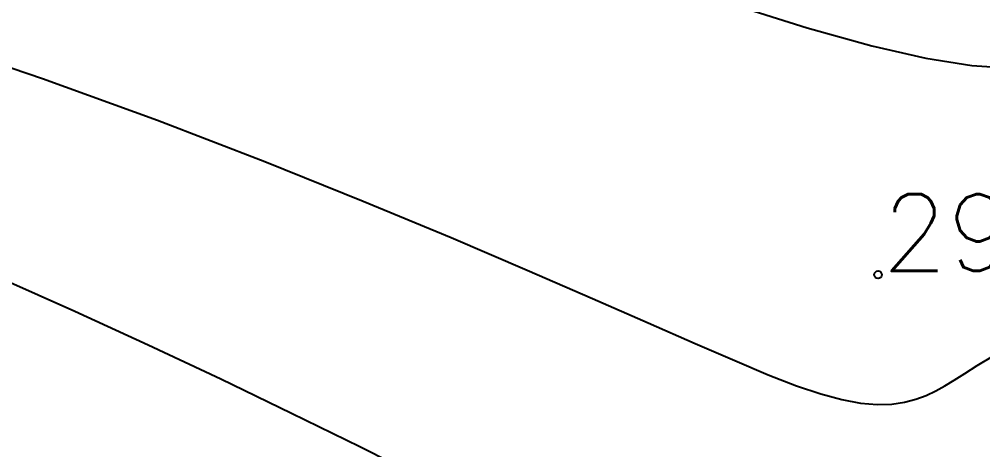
# Model space of a CAD drawing. Extents: x 524954 to 526204, y 9523489 to 9524010.
# Drawn here: x 525859.84 to 525872.38, y 9523767.17 to 9523772.77 of the extents above; entities that cross this region are included whole.
import ezdxf

# ---------------------------------------------------------------- set-up
doc = ezdxf.new("R2010")
doc.units = 0
doc.header["$PDMODE"] = 33
doc.header["$PDSIZE"] = 0.1
for name, color, linetype in [('CN_01_00', 3, 'Continuous'), ('CN_10_00', 1, 'Continuous'), ('TopoAlt', 3, 'Continuous'), ('TOPOJIS', 7, 'Continuous')]:
    doc.layers.add(name, color=color, linetype=linetype)
doc.styles.add('Simplex 1.0', font='Simplex.shx', dxfattribs={"width": 0.99, "height": 1})

# ---------------------------------------------------------------- blocks, each defined once
blk = doc.blocks.new('TCPOINT M')
at = {"color": 0}
blk.add_point((0, 0), dxfattribs=at)
at = {"layer": 'TopoAlt', "style": 'Simplex 1.0', "width": 0.99}
blk.add_attdef('ALT', (0.15, 0.15), '', height=1, dxfattribs=at)

msp = doc.modelspace()

# ---------------------------------------------------------------- linework, layer by layer
at = {"layer": 'CN_01_00', "flags": 128}
for points, elevation in [([(525869.091, 9523772.973), (525870.095, 9523772.656), (525870.937, 9523772.421), (525871.643, 9523772.259), (525872.241, 9523772.164), (525872.756, 9523772.13), (525873.215, 9523772.149), (525873.644, 9523772.215), (525874.07, 9523772.321), (525874.513, 9523772.46), (525874.968, 9523772.624), (525875.423, 9523772.804)], 291), ([(525859.609, 9523769.397), (525860.565, 9523768.972), (525861.52, 9523768.534), (525862.465, 9523768.09), (525863.387, 9523767.646), (525864.276, 9523767.209), (525865.118, 9523766.787)], 289)]:
    msp.add_lwpolyline(points, dxfattribs=dict(at, elevation=elevation))
at = {"layer": 'CN_10_00', "elevation": 290, "flags": 128}
msp.add_lwpolyline([(525858.573, 9523772.528), (525860.145, 9523771.996), (525861.639, 9523771.453), (525863.037, 9523770.916), (525864.317, 9523770.402), (525865.461, 9523769.927), (525866.453, 9523769.505), (525867.304, 9523769.137), (525868.028, 9523768.82), (525868.641, 9523768.551), (525869.156, 9523768.327), (525869.59, 9523768.144), (525869.957, 9523768.001), (525870.273, 9523767.894), (525870.549, 9523767.82), (525870.793, 9523767.776), (525871.008, 9523767.757), (525871.197, 9523767.762), (525871.364, 9523767.785), (525871.512, 9523767.824), (525871.647, 9523767.875), (525871.77, 9523767.934), (525871.888, 9523767.999), (525872.01, 9523768.073), (525872.147, 9523768.159), (525872.311, 9523768.262), (525872.512, 9523768.385)], dxfattribs=at)

# ---------------------------------------------------------------- block references
at = {"layer": 'TOPOJIS'}
ref = msp.add_blockref('TCPOINT M', (525871.02, 9523769.444, 290.59), dxfattribs=at)
ref.add_attrib('ALT', '290.59', (525871.07, 9523769.494, 290.59), dxfattribs={"layer": 'TopoAlt', "height": 1, "style": 'Simplex 1.0', "width": 0.99})

doc.saveas('drawing.dxf')
